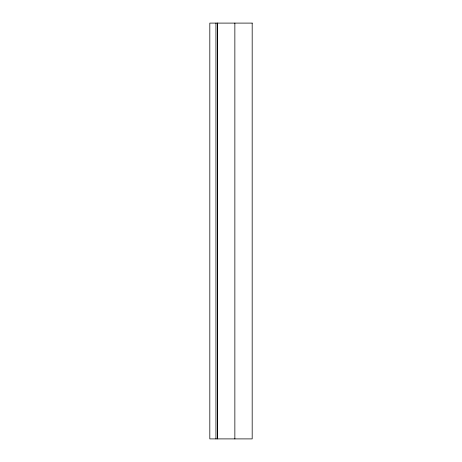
<?xml version="1.0" encoding="UTF-8"?>
<svg xmlns="http://www.w3.org/2000/svg" width="462" height="462" viewBox="0 0 462 462"><rect width="100%" height="100%" fill="white"/><g stroke="black" fill="none" stroke-linecap="round" stroke-linejoin="round"><path stroke-width="0.69" d="M234.858 23.1L234.858 438.9M217.533 23.1L217.533 438.9L217.417 23.1M215.945 23.1L215.945 438.9M252.183 23.1L209.817 23.1L209.817 438.9L252.183 438.9L252.183 23.1"/></g></svg>
